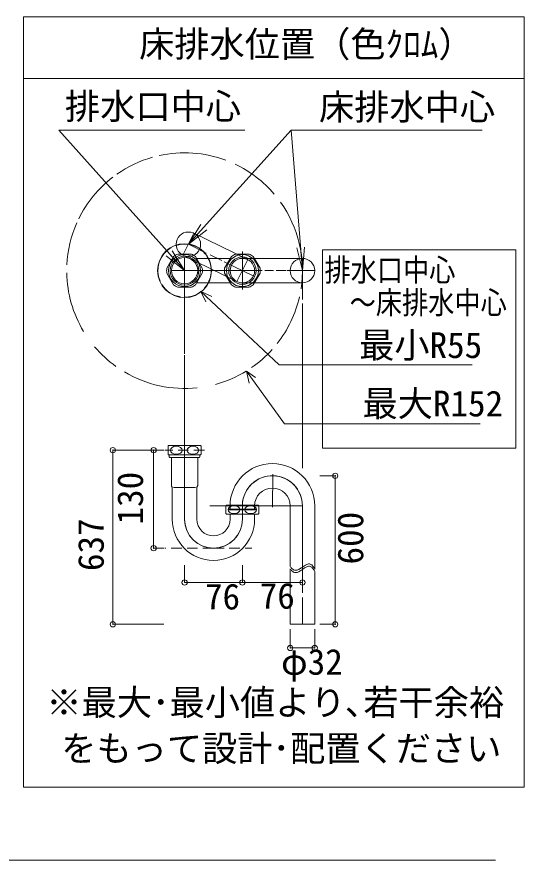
# Model space of a CAD drawing. Units: millimetres, scale not verified. Extents: x -1002 to 1018, y -687 to 676.
# Drawn here: x 730.2 to 1018.3, y -687.1 to -208.1 of the extents above; entities that cross this region are included whole.
import ezdxf
from ezdxf.enums import TextEntityAlignment as Align

# ---------------------------------------------------------------- set-up
doc = ezdxf.new("R2010")
doc.units = ezdxf.units.MM
doc.header["$LTSCALE"] = 5
doc.header["$PDMODE"] = 32
doc.header["$PDSIZE"] = 3
doc.linetypes.add('DASHED1', pattern=[1.8, 1.2, -0.6])
doc.layers.add('F-0', color=7, linetype='Continuous', lineweight=15)
doc.styles.add('ＭＳ ゴシック', font='')
doc.styles.get('ＭＳ ゴシック').set_extended_font_data('MS Gothic')

msp = doc.modelspace()

# ---------------------------------------------------------------- linework, layer by layer
at = {"layer": 'F-0', "lineweight": 18}
for p, q in [((733.891, -208.092), (733.891, -645.592)), ((1018.266, -208.092), (733.891, -208.092)), ((1018.266, -645.592), (1018.266, -208.092)), ((733.891, -645.592), (1018.266, -645.592))]:
    msp.add_line(p, q, dxfattribs=at)
at = {"layer": 'F-0'}
for p, q in [((733.891, -243.092), (1018.266, -243.092)), ((754.044, -272.515), (859.605, -272.515)), ((825.446, -352.226), (754.044, -272.515)), ((827.592, -337.256), (885.95, -272.515)), ((885.95, -272.515), (994.398, -272.515)), ((885.95, -272.515), (914.379, -272.515)), ((892.384, -352.226), (885.95, -272.515)), ((827.592, -337.256), (834.755, -326.043)), ((827.592, -337.256), (836.38, -327.507)), ((827.592, -337.256), (838.005, -328.972)), ((830.644, -331.005), (824.541, -343.507)), ((830.644, -331.005), (861.31, -345.974)), ((837.794, -342.236), (827.592, -337.256)), ((892.384, -352.226), (889.147, -339.319)), ((892.384, -352.226), (891.328, -339.143)), ((892.384, -352.226), (893.508, -338.967)), ((825.446, -352.226), (815.06, -343.909)), ((819.236, -344.17), (815.364, -350.876)), ((825.446, -352.226), (816.689, -342.449)), ((825.446, -352.226), (818.318, -340.99)), ((829.318, -342.819), (821.575, -342.819)), ((825.446, -344.788), (825.446, -362.991)), ((825.446, -344.791), (825.446, -359.663)), ((835.528, -350.876), (831.656, -344.17)), ((846.643, -346.556), (839.916, -343.272)), ((852.049, -344.17), (848.177, -350.876)), ((862.13, -342.819), (854.387, -342.819)), ((858.259, -362.991), (858.259, -341.269)), ((858.259, -360.866), (858.259, -343.585)), ((868.341, -350.876), (864.469, -344.17)), ((903.827, -340.451), (903.827, -453.016)), ((903.827, -340.451), (1013.501, -340.451)), ((1013.501, -340.451), (1013.501, -453.016)), ((851.414, -345.269), (832.291, -345.269)), ((864.696, -355.368), (847.844, -347.142)), ((861.31, -345.974), (855.207, -358.477)), ((858.259, -345.269), (892.384, -345.269)), ((892.384, -359.182), (892.384, -345.269)), ((815.364, -353.576), (819.236, -360.282)), ((825.446, -352.226), (817.885, -352.226)), ((818.009, -352.226), (841.853, -352.226)), ((825.446, -352.226), (869.405, -352.226)), ((831.656, -360.282), (835.528, -353.576)), ((841.853, -352.226), (869.47, -352.226)), ((848.177, -353.576), (852.049, -360.282)), ((864.469, -360.282), (868.341, -353.576)), ((871.019, -352.226), (876.034, -352.226)), ((877.476, -352.226), (883.01, -352.226)), ((883.587, -352.226), (899.34, -352.226)), ((883.587, -352.226), (899.34, -352.226)), ((892.384, -352.226), (892.384, -368.565)), ((832.291, -359.182), (851.414, -359.182)), ((892.384, -359.182), (858.259, -359.182)), ((821.575, -361.632), (829.318, -361.632)), ((825.446, -359.663), (825.446, -372.247)), ((825.446, -399.572), (825.446, -362.991)), ((854.387, -361.632), (862.13, -361.632)), ((834.741, -364.147), (837.529, -369.951)), ((834.741, -364.147), (840.966, -366.995)), ((834.741, -364.147), (879.221, -405.747)), ((892.384, -370.941), (892.384, -388.039)), ((892.384, -372.079), (892.384, -389.21)), ((825.446, -379.837), (825.446, -398.965)), ((892.384, -388.771), (892.384, -421.421)), ((892.384, -391.845), (892.384, -422.007)), ((825.446, -406.251), (825.446, -429.933)), ((883.743, -405.747), (879.221, -405.747)), ((988.777, -405.747), (883.743, -405.747)), ((860.515, -409.242), (862.142, -416.067)), ((860.515, -409.242), (865.803, -412.846)), ((860.515, -409.242), (882.237, -439.175)), ((892.384, -421.861), (892.384, -429.474)), ((892.384, -425.667), (892.384, -447.483)), ((825.446, -433.272), (825.446, -494.009)), ((892.384, -433.709), (892.384, -463.08)), ((993.357, -439.175), (882.237, -439.175)), ((816.04, -452.013), (816.04, -456.533)), ((816.359, -451.648), (834.533, -451.648)), ((834.853, -456.533), (834.853, -452.013)), ((892.384, -453.047), (892.384, -464.374)), ((903.827, -453.016), (1013.501, -453.016)), ((834.524, -456.898), (816.359, -456.898)), ((816.359, -456.898), (816.368, -456.898)), ((816.359, -456.898), (816.368, -456.898)), ((816.696, -456.898), (816.696, -457.934)), ((818.009, -458.284), (818.009, -465.412)), ((833.846, -458.284), (825.446, -458.284)), ((832.884, -465.412), (832.884, -458.284)), ((834.196, -457.934), (833.846, -458.284)), ((834.196, -457.934), (834.196, -456.898)), ((834.524, -456.898), (834.533, -456.898)), ((818.009, -465.412), (818.009, -474.354)), ((825.446, -493.473), (825.446, -467.643)), ((832.884, -474.354), (832.884, -465.412)), ((875.554, -467.797), (875.313, -486.566)), ((818.431, -475.273), (818.103, -474.704)), ((818.49, -475.492), (818.49, -482.827)), ((819.23, -475.375), (825.446, -475.375)), ((825.446, -475.375), (831.663, -475.375)), ((832.403, -493.473), (832.403, -475.492)), ((832.79, -474.704), (832.461, -475.273)), ((818.49, -482.827), (818.49, -493.473)), ((892.393, -485.817), (839.759, -485.817)), ((848.853, -485.744), (848.853, -490.264)), ((849.172, -485.379), (867.346, -485.379)), ((850.493, -488.004), (850.493, -487.742)), ((850.493, -487.742), (858.259, -487.742)), ((850.865, -488.004), (850.493, -488.004)), ((866.024, -488.004), (850.865, -488.004)), ((851.303, -485.817), (851.303, -487.304)), ((858.259, -493.438), (858.259, -485.817)), ((858.259, -487.742), (866.024, -487.742)), ((858.268, -493.473), (858.268, -485.044)), ((865.215, -487.304), (865.215, -485.817)), ((866.024, -488.004), (866.024, -487.742)), ((867.665, -490.264), (867.665, -485.744)), ((885.428, -485.817), (885.428, -520.289)), ((892.384, -485.817), (892.384, -509.738)), ((892.384, -485.817), (892.384, -505.101)), ((899.34, -521.814), (899.34, -485.817)), ((867.337, -490.629), (849.172, -490.629)), ((849.172, -490.629), (849.181, -490.629)), ((851.303, -490.822), (851.303, -493.473)), ((865.215, -493.473), (865.215, -490.822)), ((892.384, -509.372), (892.384, -535.238)), ((885.428, -521.602), (885.428, -538.799)), ((885.428, -538.799), (885.428, -553.102)), ((892.384, -537.923), (892.384, -553.102)), ((-1002.086, -687.064), (1002.034, -687.064))]:
    msp.add_line(p, q, dxfattribs=at)
at = {"layer": 'F-0', "color": 4, "lineweight": 9}
for p, q in [((784.717, -454.188), (784.717, -553.102)), ((784.717, -454.188), (813.606, -454.188)), ((807.872, -454.188), (807.872, -509.879)), ((807.872, -454.188), (813.606, -454.188)), ((910.994, -468.765), (902.332, -468.765)), ((910.994, -468.765), (910.994, -553.102)), ((807.872, -509.879), (813.606, -509.879)), ((825.446, -529.367), (825.446, -519.557)), ((858.268, -529.367), (858.268, -519.557)), ((892.384, -529.367), (892.384, -519.557)), ((825.446, -529.367), (858.268, -529.367)), ((858.268, -529.367), (892.384, -529.367)), ((784.717, -553.102), (813.606, -553.102)), ((910.994, -553.102), (902.332, -553.102)), ((885.428, -566.564), (885.428, -555.938)), ((899.34, -566.564), (899.34, -555.938)), ((885.428, -566.564), (899.34, -566.564))]:
    msp.add_line(p, q, dxfattribs=at)
at = {"layer": 'F-0', "color": 4, "linetype": 'DASHED1', "lineweight": 9}
for p, q in [((811.677, -454.188), (811.613, -454.188)), ((836.755, -454.188), (814.319, -454.188)), ((841.853, -509.879), (814.323, -509.879)), ((841.853, -509.879), (863.685, -509.879))]:
    msp.add_line(p, q, dxfattribs=at)
at = {"layer": 'F-0'}
for points in [[(861.31, -345.974), (855.207, -358.477), (824.541, -343.507)], [(825.446, -467.521), (825.446, -431.451), (825.446, -400.179)], [(825.446, -458.284), (817.046, -458.284), (816.696, -457.934)], [(885.428, -553.102), (899.34, -553.102), (899.34, -523.126)]]:
    msp.add_lwpolyline(points, dxfattribs=at)
for centre, radius in [((827.592, -337.256), 6.956), ((825.446, -352.226), 15.312), ((825.446, -352.226), 9.087), ((825.446, -352.226), 8.166), ((858.259, -352.226), 9.087), ((858.259, -352.226), 7.766), ((858.259, -352.226), 7.766), ((892.384, -352.226), 6.956)]:
    msp.add_circle(centre, radius, dxfattribs=at)
at = {"layer": 'F-0', "lineweight": 18}
for centre, radius in [((825.446, -352.226), 7.438), ((858.259, -352.226), 6.956)]:
    msp.add_circle(centre, radius, dxfattribs=at)
at = {"layer": 'F-0'}
for centre, radius, start, end in [((825.446, -352.226), 66.938, 69.55176, 102.48458), ((825.446, -352.226), 66.938, 105.78741, 125.02387), ((825.446, -352.226), 66.938, 40.45346, 64.61694), ((825.446, -352.226), 66.938, 127.52212, 153.93512), ((825.446, -352.226), 66.938, 351.07633, 35.51055), ((825.446, -352.226), 66.938, 156.12741, 177.22121), ((825.446, -352.226), 15.117, 119.87082, 203.47911), ((825.446, -352.226), 15.117, 38.01873, 108.88428), ((825.446, -352.226), 10.172, 112.37215, 127.62785), ((825.446, -352.226), 10.172, 52.37215, 67.62785), ((825.446, -352.226), 15.117, 317.38555, 32.77859), ((858.259, -352.226), 10.172, 112.37215, 127.62785), ((858.259, -352.226), 10.172, 52.37215, 67.62785), ((825.446, -352.226), 66.938, 181.04134, 211.02681), ((825.446, -352.226), 10.172, 172.37215, 187.62785), ((825.446, -352.226), 10.172, 352.37215, 7.62785), ((858.259, -352.226), 10.172, 172.37215, 187.62785), ((858.259, -352.226), 10.172, 352.37215, 7.62785), ((825.446, -352.226), 15.117, 211.12095, 261.30647), ((825.446, -352.226), 10.172, 232.37215, 247.62785), ((825.446, -352.226), 10.172, 292.37215, 307.62785), ((858.259, -352.226), 10.172, 232.37215, 247.62785), ((858.259, -352.226), 10.172, 292.37215, 307.62785), ((825.446, -352.226), 15.117, 269.01468, 307.94515), ((825.446, -352.226), 66.938, 321.76369, 347.20103), ((825.446, -352.226), 66.938, 220.25424, 234.38576), ((825.446, -352.226), 66.938, 304.63473, 317.9845), ((825.446, -352.226), 66.938, 239.27946, 276.17448), ((825.446, -352.226), 66.938, 285.1851, 301.59392), ((825.446, -352.226), 66.938, 274.56964, 274.58397), ((818.993, -454.273), 3.719, 135.09913, 142.57199), ((831.899, -454.273), 3.719, 37.42801, 44.90087), ((818.993, -454.273), 3.719, 217.42801, 224.90087), ((831.899, -454.273), 3.719, 315.09913, 322.57199), ((875.321, -485.817), 24.019, 0, 180), ((875.321, -485.817), 17.062, 87.94387, 180), ((875.321, -485.817), 17.071, 0, 177.40546), ((875.321, -485.817), 17.062, 0, 87.94387), ((818.709, -474.354), 0.7, 180, 210), ((818.053, -475.492), 0.438, 0, 30), ((832.84, -475.492), 0.438, 150, 180), ((832.184, -474.354), 0.7, 330, 0), ((875.321, -485.817), 10.106, 0, 180), ((851.806, -488.004), 3.719, 135.09913, 142.57199), ((850.865, -487.304), 0.438, 270, 0), ((865.653, -487.304), 0.438, 180, 270), ((864.712, -488.004), 3.719, 37.42801, 44.90087), ((851.806, -488.004), 3.719, 217.42801, 224.90087), ((850.865, -490.822), 0.438, 0, 26.17755), ((865.653, -490.822), 0.438, 150, 180), ((864.712, -488.004), 3.719, 315.09913, 322.57199), ((841.853, -493.473), 23.363, 180, 0), ((841.853, -493.473), 16.406, 180, 270), ((841.853, -493.473), 16.415, 181.87086, 0), ((841.853, -493.473), 9.45, 180, 0), ((841.853, -493.473), 16.406, 270, 0), ((890.744, -516.873), 6.319, 212.72203, 226.60953), ((890.744, -518.186), 6.319, 212.72203, 226.60953), ((888.864, -518.944), 3.523, 225.702, 245.03152), ((888.032, -517.336), 5.122, 284.48835, 295.96465), ((886.03, -513.243), 9.678, 296.00867, 302.489), ((878.173, -500.888), 24.32, 302.46715, 305.15235), ((952.302, -606.169), 104.441, 124.52174, 125.14879), ((952.302, -607.482), 104.441, 124.52174, 125.14879), ((901.501, -532.273), 14.767, 120.34038, 124.6107), ((901.501, -533.585), 14.767, 120.34038, 124.6107), ((897.3, -525.037), 6.4, 111.45266, 120.60102), ((897.3, -526.349), 6.4, 111.45266, 120.60102), ((896.219, -522.229), 3.391, 96.00772, 111.8117), ((896.219, -523.541), 3.391, 96.00772, 111.8117), ((896.101, -521.219), 2.375, 73.97913, 95.71073), ((896.101, -522.532), 2.375, 73.97913, 95.71073), ((895.932, -521.547), 2.738, 51.5772, 72.48176), ((895.932, -522.86), 2.738, 51.5772, 72.48176), ((894.505, -523.159), 4.889, 35.29043, 50.21011), ((894.505, -524.472), 4.889, 35.29043, 50.21011), ((890.091, -526.116), 10.201, 24.94423, 34.52454), ((890.091, -527.428), 10.201, 24.94423, 34.52454), ((888.864, -520.256), 3.523, 225.702, 245.03152), ((888.52, -519.701), 2.692, 244.86394, 266.31233), ((888.52, -521.013), 2.692, 244.86394, 266.31233), ((888.529, -519.206), 3.186, 266.722, 284.24596), ((888.529, -520.519), 3.186, 266.722, 284.24596), ((888.032, -518.649), 5.122, 284.48835, 295.96465), ((886.03, -514.555), 9.678, 296.00867, 302.489), ((878.173, -502.2), 24.32, 302.46715, 305.15235)]:
    msp.add_arc(centre, radius, start, end, dxfattribs=at)
for centre in [(820.743, -454.273), (830.149, -454.273), (853.556, -488.004), (862.962, -488.004)]:
    msp.add_ellipse(centre, major_axis=(3.353, 0), ratio=0.674074, dxfattribs=at)
at = {"layer": 'F-0', "color": 6}
for p in [(784.717, -454.188), (807.872, -454.188), (910.994, -468.765), (807.872, -509.879), (825.446, -529.367), (858.268, -529.367), (892.384, -529.367), (784.717, -553.102), (910.994, -553.102), (885.428, -566.564), (899.34, -566.564)]:
    msp.add_point(p, dxfattribs=at)

# ---------------------------------------------------------------- texts
at = {"layer": 'F-0', "style": 'ＭＳ ゴシック'}
for s, p in [('床排水位置（色ｸﾛﾑ）', (799.615, -235.281)), ('排水口中心', (757.508, -270.602)), ('床排水中心', (901.803, -270.98)), ('最小R55', (924.556, -406.255)), ('最大R152', (926.465, -439.435)), ('76', (837.021, -549.085)), ('76', (868.114, -548.662)), ('φ32', (880.198, -586.171)), ('※最大･最小値より､若干余裕', (746.954, -609.202)), ('をもって設計･配置ください', (755.407, -635.309))]:
    msp.add_text(s, height=14.66, dxfattribs=at).set_placement(p, align=Align.BOTTOM_LEFT)
at = {"layer": 'F-0', "style": 'ＭＳ ゴシック', "width": 0.85}
for s, p in [('排水口中心', (904.885, -362.148)), ('～床排水中心', (919.178, -380.642))]:
    msp.add_text(s, height=12.83, dxfattribs=at).set_placement(p, align=Align.BOTTOM_LEFT)
at = {"layer": 'F-0', "style": 'ＭＳ ゴシック'}
for s, p in [('130', (806.243, -496.422)), ('600', (931.319, -519.132)), ('637', (783.956, -522.864))]:
    msp.add_text(s, height=14.66, rotation=90, dxfattribs=at).set_placement(p, align=Align.BOTTOM_LEFT)

doc.saveas('drawing.dxf')
